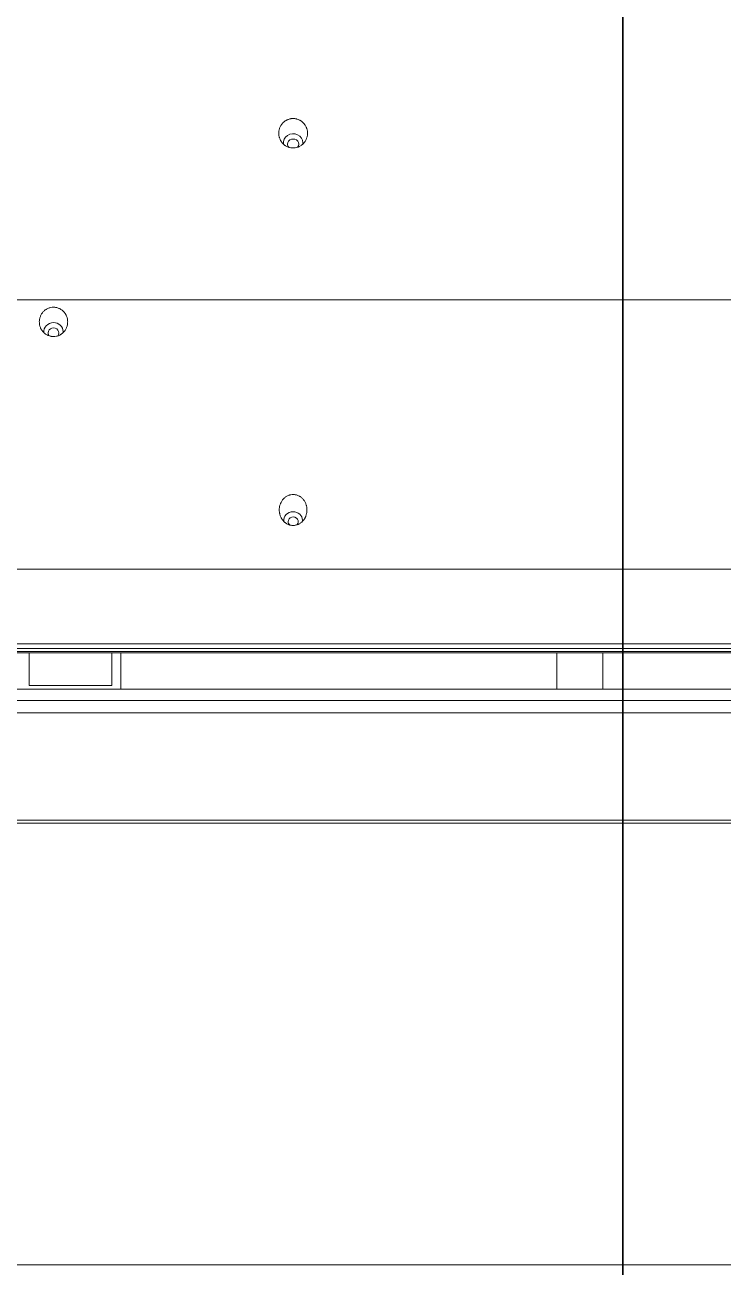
# Model space of a CAD drawing. Header units: inches. Extents: x 3778 to 56227, y -16914 to 35091.
# Drawn here: x 35150.9 to 35199.2, y -13182.4 to -13096.5 of the extents above; entities that cross this region are included whole.
import ezdxf

# ---------------------------------------------------------------- set-up
doc = ezdxf.new("R2010")
doc.units = ezdxf.units.IN
doc.header["$LTSCALE"] = 100
doc.header["$MEASUREMENT"] = 0
doc.layers.add('06-FUR', color=6, linetype='Continuous')
doc.layers.add('2-con', color=2, linetype='Continuous')
doc.layers.add('mark-B', color=2, linetype='Continuous', lineweight=20)

# ---------------------------------------------------------------- blocks, each defined once
blk = doc.blocks.new('cjscjdeh')
at = {"layer": '06-FUR', "color": 8}
for p, q in [((143035.183, 67904.885), (143035.183, 67069.885)), ((143035.183, 67069.885), (143035.183, 67904.885))]:
    blk.add_line(p, q, dxfattribs=at)
blk = doc.blocks.new('무풍1way 일반')
at = {"layer": 'mark-B'}
for p, q in [((347.614, -402.052), (347.614, -399.523)), ((350.777, -402.052), (350.777, -399.523)), ((380.94, -399.523), (380.94, -402.051)), ((381.543, -402.051), (381.543, -399.778)), ((381.543, -399.778), (387.266, -399.778)), ((387.266, -402.051), (387.266, -399.778))]:
    blk.add_line(p, q, dxfattribs=at)
for centre, major_axis, start_param, end_param in [((369.017, -411.212), (-0.641, 0), 6.096747, 6.283185), ((369.017, -411.212), (-0.641, 0), 0, 1.570794), ((369.017, -411.115), (0.346, 0), 2.380343, 6.283185), ((369.017, -411.212), (-0.641, 0), 1.570794, 3.288362), ((369.017, -411.115), (0.346, 0), 0, 0.853146), ((385.586, -424.256), (-0.666, 0), 6.14093, 6.283185), ((385.586, -424.159), (0.372, 0), 2.493546, 6.283185), ((385.586, -424.256), (-0.666, 0), 1.570794, 3.290714), ((385.586, -424.159), (0.372, 0), 0, 0.633521), ((385.586, -424.256), (-0.666, 0), 0, 1.5708), ((369.017, -437.203), (0.387, 0), 2.495996, 6.283185), ((369.017, -437.203), (0.387, 0), 0, 0.678878), ((369.017, -437.3), (-0.681, 0), 6.131015, 6.283185), ((369.017, -437.3), (-0.681, 0), 0, 3.286696)]:
    blk.add_ellipse(centre, major_axis=major_axis, ratio=0.913545, start_param=start_param, end_param=end_param, dxfattribs=at)
for points, knots in [([(0, -359.742), (38.018, -359.742), (114.054, -359.742), (209.1, -359.742), (285.136, -359.742), (342.163, -359.741), (389.686, -359.742), (422.952, -359.741), (441.961, -359.742), (451.465, -359.741), (456.218, -359.742)], [0, 0, 0, 0, 0.25, 0.5, 0.625, 0.75, 0.875, 0.9375, 0.96875, 1, 1, 1, 1]), ([(0, -359.742), (38.018, -359.742), (114.054, -359.742), (209.1, -359.742), (285.136, -359.742), (342.163, -359.741), (389.686, -359.742), (422.952, -359.741), (441.961, -359.742), (451.465, -359.741), (456.218, -359.742)], [0, 0, 0, 0, 0.25, 0.5, 0.625, 0.75, 0.875, 0.9375, 0.96875, 1, 1, 1, 1]), ([(425.154, -390.476), (420.725, -390.476), (411.868, -390.476), (394.153, -390.476), (363.152, -390.476), (301.151, -390.476), (177.147, -390.476), (70.859, -390.476), (0, -390.476)], [0, 0, 0, 0, 0.03125, 0.0625, 0.125, 0.25, 0.5, 1, 1, 1, 1]), ([(425.154, -390.476), (420.725, -390.476), (411.868, -390.476), (394.153, -390.476), (363.152, -390.476), (301.151, -390.476), (177.147, -390.476), (70.859, -390.476), (0, -390.476)], [0, 0, 0, 0, 0.03125, 0.0625, 0.125, 0.25, 0.5, 1, 1, 1, 1]), ([(426.717, -397.903), (422.272, -397.899), (413.382, -397.903), (395.603, -397.901), (364.488, -397.902), (302.258, -397.902), (213.359, -397.903), (106.679, -397.903), (35.56, -397.903), (0, -397.903)], [0, 0, 0, 0, 0.03125, 0.0625, 0.125, 0.25, 0.5, 0.75, 1, 1, 1, 1]), ([(426.717, -397.903), (422.272, -397.899), (413.382, -397.903), (395.603, -397.901), (364.488, -397.902), (302.258, -397.902), (213.359, -397.903), (106.679, -397.903), (35.56, -397.903), (0, -397.903)], [0, 0, 0, 0, 0.03125, 0.0625, 0.125, 0.25, 0.5, 0.75, 1, 1, 1, 1]), ([(0, -398.738), (71.149, -398.738), (142.298, -398.738), (249.021, -398.738), (284.595, -398.738), (337.957, -398.738), (355.744, -398.738), (382.425, -398.738), (391.319, -398.738), (404.659, -398.738), (409.106, -398.738), (418, -398.738), (422.446, -398.738), (426.893, -398.738)], [0, 0, 0, 0, 0.5, 0.5, 0.75, 0.75, 0.875, 0.875, 0.9375, 0.9375, 0.96875, 0.96875, 1, 1, 1, 1]), ([(0, -398.738), (71.149, -398.738), (142.298, -398.738), (249.021, -398.738), (284.595, -398.738), (337.957, -398.738), (355.744, -398.738), (382.425, -398.738), (391.319, -398.738), (404.659, -398.738), (409.106, -398.738), (418, -398.738), (422.446, -398.738), (426.893, -398.738)], [0, 0, 0, 0, 0.5, 0.5, 0.75, 0.75, 0.875, 0.875, 0.9375, 0.9375, 0.96875, 0.96875, 1, 1, 1, 1]), ([(0, -402.051), (71.149, -402.051), (142.297, -402.051), (249.02, -402.051), (284.594, -402.051), (337.956, -402.051), (355.743, -402.051), (382.423, -402.051), (391.317, -402.051), (404.657, -402.051), (409.104, -402.051), (417.998, -402.051), (422.445, -402.051), (426.891, -402.051)], [0, 0, 0, 0, 0.5, 0.5, 0.75, 0.75, 0.875, 0.875, 0.9375, 0.9375, 0.96875, 0.96875, 1, 1, 1, 1]), ([(426.888, -402.138), (422.442, -402.138), (417.995, -402.138), (409.101, -402.138), (404.655, -402.138), (391.314, -402.138), (382.421, -402.138), (355.74, -402.138), (337.953, -402.138), (284.592, -402.138), (249.018, -402.138), (142.296, -402.138), (71.148, -402.138), (0, -402.138)], [0, 0, 0, 0, 0.03125, 0.03125, 0.0625, 0.0625, 0.125, 0.125, 0.25, 0.25, 0.5, 0.5, 1, 1, 1, 1]), ([(368.14, -411.489), (368.146, -411.474), (368.153, -411.458), (368.166, -411.428), (368.18, -411.397), (368.196, -411.368), (368.212, -411.339), (368.221, -411.324), (368.265, -411.253), (368.305, -411.2), (368.361, -411.139), (368.372, -411.127), (368.396, -411.104), (368.408, -411.092), (368.446, -411.059), (368.498, -411.017), (368.568, -410.972), (368.612, -410.948), (368.641, -410.933), (368.657, -410.926), (368.734, -410.893), (368.797, -410.874), (368.879, -410.859), (368.895, -410.856), (368.928, -410.852), (368.945, -410.85), (368.995, -410.847), (369.062, -410.847), (369.127, -410.854), (369.176, -410.862), (369.193, -410.865), (369.225, -410.873), (369.242, -410.877), (369.322, -410.9), (369.383, -410.926), (369.47, -410.974), (369.498, -410.991), (369.539, -411.02), (369.552, -411.03), (369.578, -411.051), (369.591, -411.061), (369.654, -411.116), (369.699, -411.163), (369.76, -411.242), (369.779, -411.269), (369.806, -411.311), (369.815, -411.325), (369.831, -411.354), (369.839, -411.369), (369.877, -411.442), (369.902, -411.503), (369.932, -411.598), (369.941, -411.63), (369.951, -411.679), (369.955, -411.695), (369.961, -411.728), (369.963, -411.744), (369.974, -411.827), (369.977, -411.893), (369.974, -411.992), (369.972, -412.025), (369.966, -412.075), (369.964, -412.091), (369.958, -412.124), (369.955, -412.141), (369.939, -412.222), (369.92, -412.285), (369.89, -412.363), (369.883, -412.378), (369.87, -412.408), (369.862, -412.424), (369.84, -412.468), (369.824, -412.497), (369.771, -412.582), (369.731, -412.635), (369.64, -412.733), (369.591, -412.777), (369.51, -412.835), (369.482, -412.853), (369.423, -412.886), (369.393, -412.901), (369.332, -412.927), (369.301, -412.938), (369.254, -412.952), (369.238, -412.957), (369.205, -412.965), (369.189, -412.968), (369.106, -412.983), (369.04, -412.987), (368.941, -412.982), (368.908, -412.979), (368.842, -412.968), (368.809, -412.96), (368.714, -412.933), (368.653, -412.908), (368.58, -412.868), (368.565, -412.859), (368.537, -412.842), (368.523, -412.833), (368.482, -412.804), (368.456, -412.784), (368.381, -412.72), (368.335, -412.672), (368.284, -412.606), (368.274, -412.593), (368.255, -412.566), (368.245, -412.552), (368.219, -412.51), (368.202, -412.481), (368.157, -412.394), (368.132, -412.333), (368.107, -412.253), (368.102, -412.237), (368.094, -412.205), (368.09, -412.189), (368.079, -412.14), (368.074, -412.108), (368.061, -412.01), (368.057, -411.943), (368.06, -411.86), (368.061, -411.843), (368.064, -411.81), (368.066, -411.794), (368.072, -411.744), (368.077, -411.712), (368.097, -411.615), (368.116, -411.552), (368.14, -411.489)], [0, 0, 0, 0, 0.007813, 0.007813, 0.015625, 0.023438, 0.023438, 0.03125, 0.03125, 0.0625, 0.0625, 0.070312, 0.070312, 0.078125, 0.078125, 0.09375, 0.109375, 0.117188, 0.117188, 0.125, 0.125, 0.15625, 0.15625, 0.164063, 0.164063, 0.171875, 0.171875, 0.1875, 0.203125, 0.203125, 0.210938, 0.210938, 0.21875, 0.21875, 0.25, 0.25, 0.265625, 0.265625, 0.273438, 0.273438, 0.28125, 0.28125, 0.3125, 0.3125, 0.328125, 0.328125, 0.335938, 0.335938, 0.34375, 0.34375, 0.375, 0.375, 0.390625, 0.390625, 0.398438, 0.398438, 0.40625, 0.40625, 0.4375, 0.4375, 0.453125, 0.453125, 0.460938, 0.460938, 0.46875, 0.46875, 0.5, 0.5, 0.507812, 0.507812, 0.515625, 0.515625, 0.53125, 0.53125, 0.5625, 0.5625, 0.59375, 0.59375, 0.609375, 0.609375, 0.625, 0.625, 0.640625, 0.640625, 0.648437, 0.648437, 0.65625, 0.65625, 0.6875, 0.6875, 0.703125, 0.703125, 0.71875, 0.71875, 0.75, 0.75, 0.757812, 0.757812, 0.765625, 0.765625, 0.78125, 0.78125, 0.8125, 0.8125, 0.820312, 0.820312, 0.828125, 0.828125, 0.84375, 0.84375, 0.875, 0.875, 0.882812, 0.882812, 0.890625, 0.890625, 0.90625, 0.90625, 0.9375, 0.9375, 0.945312, 0.945312, 0.953125, 0.953125, 0.96875, 0.96875, 1, 1, 1, 1]), ([(384.763, -424.364), (384.78, -424.336), (384.799, -424.309), (384.839, -424.257), (384.861, -424.232), (384.928, -424.16), (384.977, -424.117), (385.043, -424.07), (385.057, -424.06), (385.085, -424.043), (385.099, -424.034), (385.142, -424.01), (385.2, -423.98), (385.261, -423.956), (385.323, -423.936), (385.355, -423.928), (385.452, -423.907), (385.517, -423.9), (385.615, -423.899), (385.648, -423.901), (385.697, -423.906), (385.714, -423.908), (385.746, -423.913), (385.762, -423.916), (385.843, -423.933), (385.905, -423.953), (385.98, -423.986), (385.995, -423.993), (386.024, -424.007), (386.039, -424.015), (386.082, -424.039), (386.109, -424.057), (386.189, -424.113), (386.238, -424.156), (386.295, -424.215), (386.306, -424.228), (386.328, -424.252), (386.338, -424.265), (386.368, -424.304), (386.405, -424.357), (386.445, -424.427), (386.467, -424.471), (386.48, -424.501), (386.487, -424.516), (386.517, -424.593), (386.535, -424.655), (386.553, -424.75), (386.558, -424.783), (386.564, -424.847), (386.566, -424.88), (386.566, -424.978), (386.561, -425.043), (386.543, -425.138), (386.536, -425.17), (386.518, -425.233), (386.507, -425.264), (386.472, -425.355), (386.443, -425.413), (386.4, -425.482), (386.391, -425.496), (386.372, -425.523), (386.362, -425.536), (386.332, -425.575), (386.29, -425.625), (386.231, -425.681), (386.194, -425.712), (386.168, -425.733), (386.154, -425.743), (386.087, -425.79), (386.031, -425.822), (385.941, -425.862), (385.91, -425.874), (385.847, -425.894), (385.815, -425.902), (385.719, -425.923), (385.654, -425.93), (385.572, -425.93), (385.555, -425.929), (385.522, -425.928), (385.506, -425.927), (385.457, -425.922), (385.393, -425.912), (385.329, -425.895), (385.267, -425.876), (385.236, -425.864), (385.145, -425.825), (385.088, -425.793), (385.008, -425.737), (384.983, -425.717), (384.933, -425.674), (384.909, -425.651), (384.841, -425.581), (384.802, -425.529), (384.758, -425.461), (384.749, -425.447), (384.733, -425.418), (384.725, -425.404), (384.703, -425.36), (384.69, -425.33), (384.654, -425.24), (384.636, -425.178), (384.621, -425.098), (384.618, -425.081), (384.613, -425.049), (384.612, -425.033), (384.607, -424.984), (384.604, -424.92), (384.607, -424.839), (384.613, -424.79), (384.617, -424.758), (384.62, -424.742), (384.635, -424.661), (384.653, -424.599), (384.699, -424.478), (384.728, -424.42), (384.763, -424.364)], [0, 0, 0, 0, 0.015625, 0.015625, 0.03125, 0.03125, 0.0625, 0.0625, 0.070313, 0.070313, 0.078125, 0.078125, 0.09375, 0.109375, 0.109375, 0.125, 0.125, 0.15625, 0.15625, 0.171875, 0.171875, 0.179688, 0.179688, 0.1875, 0.1875, 0.21875, 0.21875, 0.226562, 0.226562, 0.234375, 0.234375, 0.25, 0.25, 0.28125, 0.28125, 0.289063, 0.289063, 0.296875, 0.296875, 0.3125, 0.328125, 0.335938, 0.335938, 0.34375, 0.34375, 0.375, 0.375, 0.390625, 0.390625, 0.40625, 0.40625, 0.4375, 0.4375, 0.453125, 0.453125, 0.46875, 0.46875, 0.5, 0.5, 0.507812, 0.507812, 0.515625, 0.515625, 0.53125, 0.546875, 0.554687, 0.554687, 0.5625, 0.5625, 0.59375, 0.59375, 0.609375, 0.609375, 0.625, 0.625, 0.65625, 0.65625, 0.664062, 0.664062, 0.671875, 0.671875, 0.6875, 0.703125, 0.703125, 0.71875, 0.71875, 0.75, 0.75, 0.765625, 0.765625, 0.78125, 0.78125, 0.8125, 0.8125, 0.820312, 0.820312, 0.828125, 0.828125, 0.84375, 0.84375, 0.875, 0.875, 0.882813, 0.882813, 0.890625, 0.890625, 0.90625, 0.921875, 0.929688, 0.929688, 0.9375, 0.9375, 0.96875, 0.96875, 1, 1, 1, 1]), ([(368.024, -437.897), (368.026, -437.864), (368.029, -437.831), (368.039, -437.766), (368.046, -437.734), (368.07, -437.638), (368.091, -437.576), (368.133, -437.487), (368.148, -437.458), (368.182, -437.401), (368.2, -437.373), (368.258, -437.294), (368.301, -437.244), (368.362, -437.188), (368.375, -437.177), (368.4, -437.156), (368.413, -437.145), (368.453, -437.116), (368.507, -437.078), (368.579, -437.039), (368.625, -437.019), (368.656, -437.006), (368.671, -437), (368.749, -436.971), (368.814, -436.955), (368.896, -436.944), (368.912, -436.942), (368.945, -436.939), (368.962, -436.938), (369.012, -436.936), (369.045, -436.936), (369.144, -436.942), (369.209, -436.953), (369.29, -436.975), (369.306, -436.98), (369.337, -436.99), (369.353, -436.996), (369.399, -437.014), (369.46, -437.04), (369.531, -437.081), (369.572, -437.109), (369.599, -437.128), (369.613, -437.138), (369.678, -437.19), (369.725, -437.235), (369.789, -437.31), (369.809, -437.336), (369.837, -437.377), (369.846, -437.391), (369.864, -437.419), (369.872, -437.433), (369.912, -437.504), (369.939, -437.564), (369.965, -437.642), (369.969, -437.657), (369.978, -437.689), (369.982, -437.705), (369.993, -437.753), (369.999, -437.786), (370.012, -437.883), (370.015, -437.948), (370.009, -438.046), (370.006, -438.079), (369.996, -438.144), (369.983, -438.208), (369.964, -438.271), (369.942, -438.333), (369.93, -438.363), (369.888, -438.453), (369.854, -438.509), (369.797, -438.589), (369.776, -438.615), (369.743, -438.652), (369.732, -438.664), (369.708, -438.688), (369.697, -438.699), (369.636, -438.755), (369.584, -438.795), (369.513, -438.838), (369.499, -438.846), (369.469, -438.862), (369.454, -438.87), (369.409, -438.891), (369.348, -438.917), (369.27, -438.941), (369.221, -438.952), (369.188, -438.958), (369.172, -438.961), (369.089, -438.973), (369.023, -438.975), (368.924, -438.969), (368.891, -438.965), (368.842, -438.957), (368.825, -438.954), (368.793, -438.947), (368.777, -438.943), (368.697, -438.921), (368.635, -438.897), (368.562, -438.86), (368.547, -438.852), (368.518, -438.836), (368.504, -438.827), (368.462, -438.8), (368.435, -438.781), (368.358, -438.72), (368.31, -438.674), (368.257, -438.611), (368.246, -438.598), (368.226, -438.572), (368.216, -438.559), (368.188, -438.519), (368.154, -438.463), (368.117, -438.39), (368.098, -438.344), (368.086, -438.314), (368.081, -438.298), (368.055, -438.22), (368.026, -438.093), (368.02, -437.963), (368.024, -437.897)], [0, 0, 0, 0, 0.015625, 0.015625, 0.03125, 0.03125, 0.0625, 0.0625, 0.078125, 0.078125, 0.09375, 0.09375, 0.125, 0.125, 0.132812, 0.132812, 0.140625, 0.140625, 0.15625, 0.171875, 0.179687, 0.179687, 0.1875, 0.1875, 0.21875, 0.21875, 0.226562, 0.226562, 0.234375, 0.234375, 0.25, 0.25, 0.28125, 0.28125, 0.289062, 0.289062, 0.296875, 0.296875, 0.3125, 0.328125, 0.335937, 0.335937, 0.34375, 0.34375, 0.375, 0.375, 0.390625, 0.390625, 0.398437, 0.398437, 0.40625, 0.40625, 0.4375, 0.4375, 0.445312, 0.445312, 0.453125, 0.453125, 0.46875, 0.46875, 0.5, 0.5, 0.515625, 0.515625, 0.53125, 0.546875, 0.546875, 0.5625, 0.5625, 0.59375, 0.59375, 0.609375, 0.609375, 0.617187, 0.617187, 0.625, 0.625, 0.65625, 0.65625, 0.664063, 0.664063, 0.671875, 0.671875, 0.6875, 0.703125, 0.710938, 0.710938, 0.71875, 0.71875, 0.75, 0.75, 0.765625, 0.765625, 0.773438, 0.773438, 0.78125, 0.78125, 0.8125, 0.8125, 0.820313, 0.820313, 0.828125, 0.828125, 0.84375, 0.84375, 0.875, 0.875, 0.882813, 0.882813, 0.890625, 0.890625, 0.90625, 0.921875, 0.929688, 0.929688, 0.9375, 0.9375, 0.96875, 1, 1, 1, 1])]:
    blk.add_open_spline(points, degree=3, knots=knots, dxfattribs=at)
for points, degree in [([(0, -390.265), (141.718, -390.265), (283.436, -390.265), (425.154, -390.265)], 3), ([(0, -390.265), (141.718, -390.265), (283.436, -390.265), (425.154, -390.265)], 3), ([(0, -399.521), (213.447, -399.52), (426.893, -399.523)], 2), ([(0, -399.521), (213.447, -399.52), (426.893, -399.523)], 2), ([(0, -402.344), (142.446, -402.344), (284.892, -402.344), (427.338, -402.344)], 3), ([(427.338, -402.661), (284.892, -402.661), (142.446, -402.661), (0, -402.661)], 3), ([(436.515, -407.818), (291.01, -407.818), (145.505, -407.818), (0, -407.818)], 3), ([(439.257, -426.445), (292.838, -426.445), (146.419, -426.445), (0, -426.445)], 3)]:
    blk.add_open_spline(points, degree=degree, dxfattribs=at)
blk = doc.blocks.new('dpdjzjs')
at = {"layer": 'mark-B', "rotation": 180}
blk.add_blockref('무풍1way 일반', (171509.31, 88288.448), dxfattribs=at)

msp = doc.modelspace()

# ---------------------------------------------------------------- block references
msp.add_blockref('cjscjdeh', (-107842.967, -80843.836))
at = {"layer": '2-con'}
msp.add_blockref('dpdjzjs', (-135970.865, -101830.442), dxfattribs=at)

doc.saveas('drawing.dxf')
